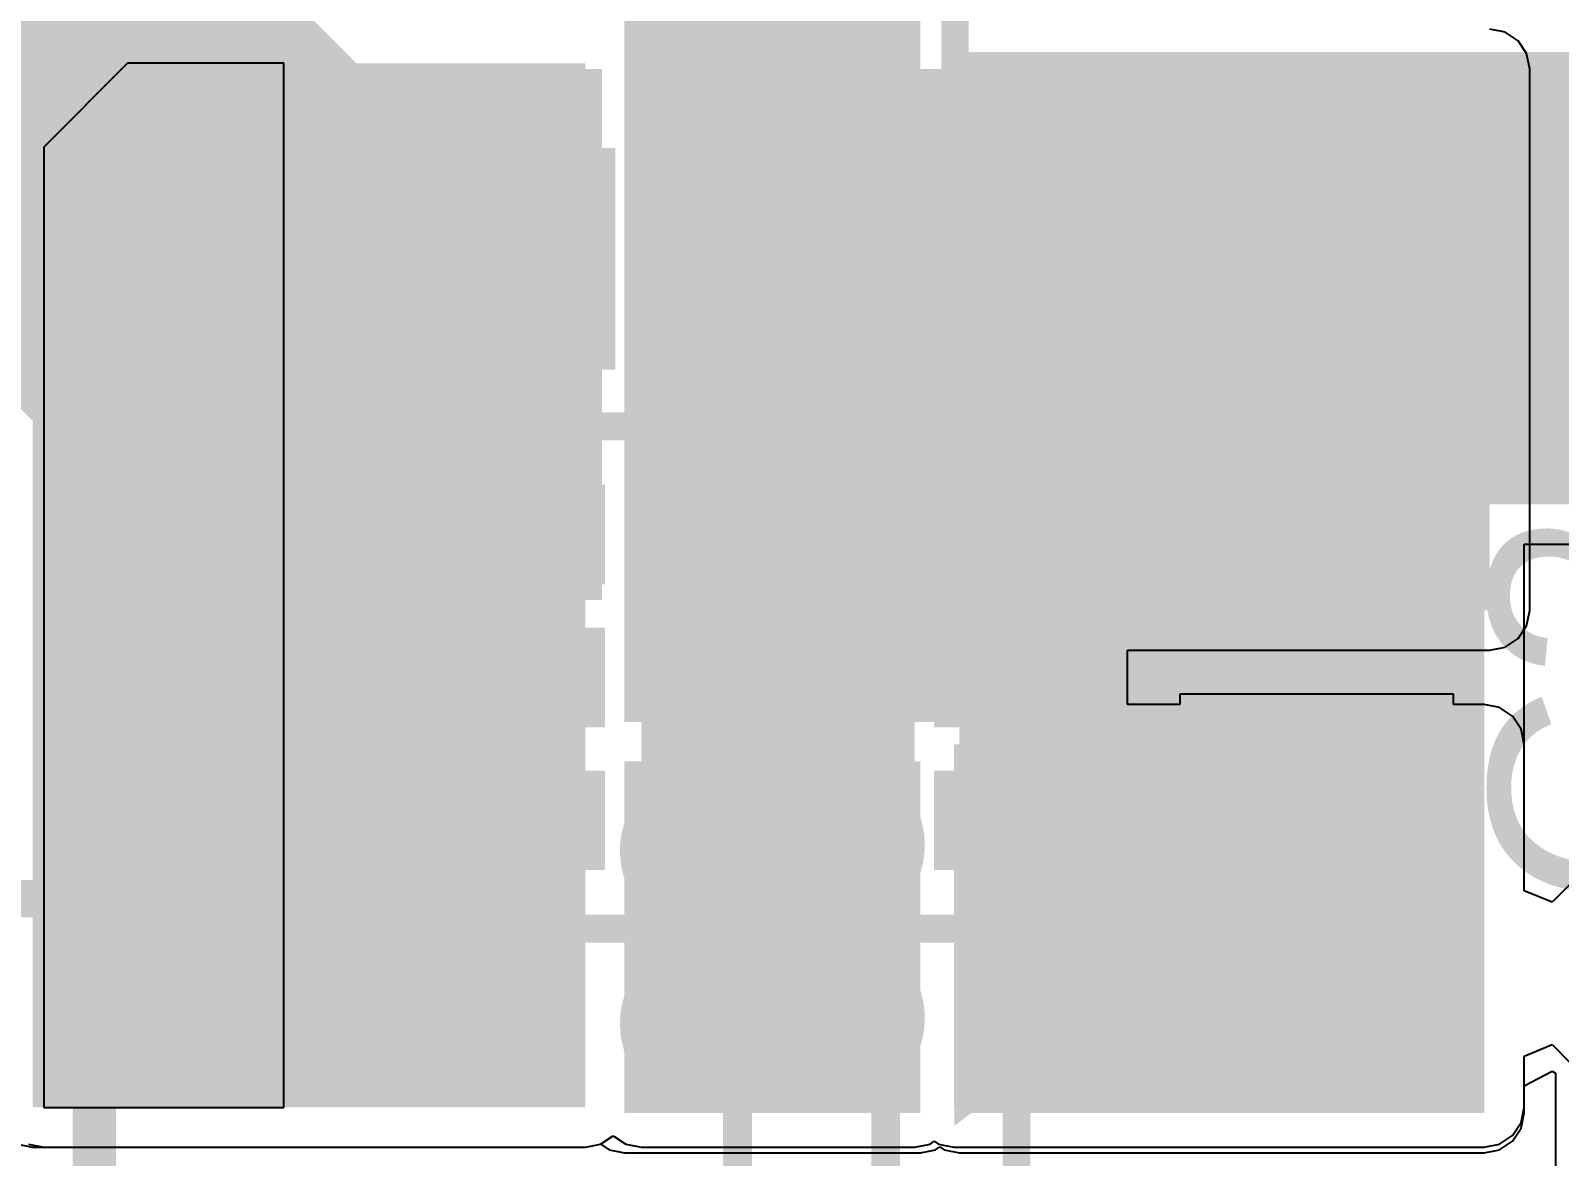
# Model space of a CAD drawing. Header units: millimetres. Extents: x -0.2 to 56.7, y -0.4 to 21.4.
# Drawn here: x 7.33 to 14.29, y 8.08 to 13.2 of the extents above; entities that cross this region are included whole.
import ezdxf

# ---------------------------------------------------------------- set-up
doc = ezdxf.new("R2010")
doc.units = ezdxf.units.MM
for name, color, linetype in [('BottomLayer', 5, 'Continuous'), ('BottomSolder', 6, 'Continuous'), ('TopLayer', 1, 'Continuous'), ('TopOverlay', 2, 'Continuous'), ('TopPaste', 8, 'Continuous'), ('TopSolder', 216, 'Continuous'), ('ViaHoleLayer', 16, 'Continuous')]:
    doc.layers.add(name, color=color, linetype=linetype)
doc.styles.add('Arial', font='', dxfattribs={"height": 0.2})
doc.styles.get('Arial').set_extended_font_data('Arial')

# ---------------------------------------------------------------- blocks, each defined once
blk = doc.blocks.new('WSON_6_4')
at = {"layer": 'TopLayer'}
for points in [[(-1.44999964, 0.77500099), (-0.8500008399999999, 0.77500099), (-0.8500008399999999, 0.52500149), (-1.44999964, 0.52500149)], [(0.8500008399999999, 0.77500099), (1.44999964, 0.77500099), (1.44999964, 0.52500149), (0.8500008399999999, 0.52500149)], [(-0.37500052, 0.6000000699999999), (0.37500052, 0.6000000699999999), (0.37500052, -0.6000000699999999), (-0.37500052, -0.6000000699999999)], [(-1.44999964, 0.12499975), (-0.8500008399999999, 0.12499975), (-0.8500008399999999, -0.12499975), (-1.44999964, -0.12499975)], [(0.8500008399999999, 0.12500229), (1.44999964, 0.12500229), (1.44999964, -0.12499721), (0.8500008399999999, -0.12499721)], [(-1.44999964, -0.52499895), (-0.8500008399999999, -0.52499895), (-0.8500008399999999, -0.77499845), (-1.44999964, -0.77499845)], [(0.8500008399999999, -0.52499895), (1.44999964, -0.52499895), (1.44999964, -0.77499845), (0.8500008399999999, -0.77499845)]]:
    blk.add_hatch(color=1, dxfattribs=at).paths.add_polyline_path(points)
at = {"layer": 'TopPaste'}
for points in [[(-1.44999964, 0.77500099), (-0.8500008399999999, 0.77500099), (-0.8500008399999999, 0.52500149), (-1.44999964, 0.52500149)], [(0.8500008399999999, 0.77500099), (1.44999964, 0.77500099), (1.44999964, 0.52500149), (0.8500008399999999, 0.52500149)], [(-0.37500052, 0.6000000699999999), (0.37500052, 0.6000000699999999), (0.37500052, -0.6000000699999999), (-0.37500052, -0.6000000699999999)], [(-1.44999964, 0.12499975), (-0.8500008399999999, 0.12499975), (-0.8500008399999999, -0.12499975), (-1.44999964, -0.12499975)], [(0.8500008399999999, 0.12500229), (1.44999964, 0.12500229), (1.44999964, -0.12499721), (0.8500008399999999, -0.12499721)], [(-1.44999964, -0.52499895), (-0.8500008399999999, -0.52499895), (-0.8500008399999999, -0.77499845), (-1.44999964, -0.77499845)], [(0.8500008399999999, -0.52499895), (1.44999964, -0.52499895), (1.44999964, -0.77499845), (0.8500008399999999, -0.77499845)]]:
    blk.add_hatch(color=8, dxfattribs=at).paths.add_polyline_path(points)
at = {"layer": 'TopSolder'}
for points in [[(-1.55159964, 0.8766009899999999), (-0.74840084, 0.8766009899999999), (-0.74840084, 0.4234014899999999), (-1.55159964, 0.4234014899999999)], [(0.74840084, 0.8766009899999999), (1.55159964, 0.8766009899999999), (1.55159964, 0.4234014899999999), (0.74840084, 0.4234014899999999)], [(-0.47660052, 0.7016000699999999), (0.47660052, 0.7016000699999999), (0.47660052, -0.7016000699999999), (-0.47660052, -0.7016000699999999)], [(-1.55159964, 0.22659975), (-0.74840084, 0.22659975), (-0.74840084, -0.22659975), (-1.55159964, -0.22659975)], [(0.74840084, 0.22660229), (1.55159964, 0.22660229), (1.55159964, -0.22659721), (0.74840084, -0.22659721)], [(-1.55159964, -0.42339895), (-0.74840084, -0.42339895), (-0.74840084, -0.8765984499999999), (-1.55159964, -0.8765984499999999)], [(0.74840084, -0.42339895), (1.55159964, -0.42339895), (1.55159964, -0.8765984499999999), (0.74840084, -0.8765984499999999)]]:
    blk.add_hatch(color=216, dxfattribs=at).paths.add_polyline_path(points)
at = {"layer": 'TopOverlay', "const_width": 0.127}
for points in [[(1.1684, 1.143), (-1.1684, 1.143)], [(1.1684, -1.14299746), (-1.1684, -1.14299746)]]:
    blk.add_lwpolyline(points, dxfattribs=at)
at = {"layer": 'TopOverlay'}
for points, const_width in [([(-1.20015, 1.143, 1), (-1.13665, 1.143, 1)], 0.0635), ([(1.13665, 1.143, 1), (1.20015, 1.143, 1)], 0.0635), ([(-1.66587932, 0.6858, 1), (-1.73772068, 0.6858, 1)], 0.254), ([(-1.80122068, 0.6858, 1), (-1.67422068, 0.6858, 1)], 0.127), ([(-1.72937932, 0.6858, 1), (-1.60237932, 0.6858, 1)], 0.127), ([(-1.20015, -1.14299746, 1), (-1.13665, -1.14299746, 1)], 0.0635), ([(1.13665, -1.14299746, 1), (1.20015, -1.14299746, 1)], 0.0635)]:
    blk.add_lwpolyline(points, format="xyb", close=True, dxfattribs=dict(at, const_width=const_width))
blk = doc.blocks.new('C__0603_25')
at = {"layer": 'TopLayer'}
for points in [[(-0.3809999999999999, 0.4445), (-0.3809999999999999, -0.4445), (-1.143, -0.4445), (-1.143, 0.4445)], [(1.143, 0.4445), (1.143, -0.4445), (0.3809999999999999, -0.4445), (0.3809999999999999, 0.4445)]]:
    blk.add_hatch(color=1, dxfattribs=at).paths.add_polyline_path(points)
at = {"layer": 'TopPaste'}
for points in [[(-0.3809999999999999, 0.4445), (-0.3809999999999999, -0.4445), (-1.143, -0.4445), (-1.143, 0.4445)], [(1.143, 0.4445), (1.143, -0.4445), (0.3809999999999999, -0.4445), (0.3809999999999999, 0.4445)]]:
    blk.add_hatch(color=8, dxfattribs=at).paths.add_polyline_path(points)
at = {"layer": 'TopSolder'}
for points in [[(-0.3210001199999999, 0.50449988), (-0.3210001199999999, -0.50449988), (-1.20299988, -0.50449988), (-1.20299988, 0.50449988)], [(1.20299988, 0.50449988), (1.20299988, -0.50449988), (0.3210001199999999, -0.50449988), (0.3210001199999999, 0.50449988)]]:
    blk.add_hatch(color=216, dxfattribs=at).paths.add_polyline_path(points)
at = {"layer": 'TopOverlay', "const_width": 0.127}
for points in [[(-1.2446, 0.5334), (-1.2446, -0.5334)], [(-1.2446, 0.5334), (-0.4571999999999999, 0.5334)], [(0.4571999999999999, 0.5334), (1.2446, 0.5334)], [(1.2446, 0.5334), (1.2446, -0.5334)], [(-1.2446, -0.5334), (-0.4571999999999999, -0.5334)], [(0.4571999999999999, -0.5334), (1.2446, -0.5334)]]:
    blk.add_lwpolyline(points, dxfattribs=at)
at = {"layer": 'TopOverlay', "const_width": 0.0635}
for points in [[(-1.27635, 0.5334, 1), (-1.21285, 0.5334, 1)], [(-1.27635, 0.5334, 1), (-1.21285, 0.5334, 1)], [(-0.4889499999999999, 0.5334, 1), (-0.42545, 0.5334, 1)], [(0.42545, 0.5334, 1), (0.4889499999999999, 0.5334, 1)], [(1.21285, 0.5334, 1), (1.27635, 0.5334, 1)], [(1.21285, 0.5334, 1), (1.27635, 0.5334, 1)], [(-1.27635, -0.5334, 1), (-1.21285, -0.5334, 1)], [(-1.27635, -0.5334, 1), (-1.21285, -0.5334, 1)], [(-0.4889499999999999, -0.5334, 1), (-0.42545, -0.5334, 1)], [(0.42545, -0.5334, 1), (0.4889499999999999, -0.5334, 1)], [(1.21285, -0.5334, 1), (1.27635, -0.5334, 1)], [(1.21285, -0.5334, 1), (1.27635, -0.5334, 1)]]:
    blk.add_lwpolyline(points, format="xyb", close=True, dxfattribs=at)
blk = doc.blocks.new('C__0603_26')
at = {"layer": 'TopLayer'}
for points in [[(-0.3809999999999999, 0.4445), (-0.3810000000000001, -0.4445), (-1.143, -0.4445), (-1.143, 0.4445)], [(1.143, 0.4445), (1.143, -0.4445), (0.3809999999999999, -0.4445), (0.3810000000000001, 0.4445)]]:
    blk.add_hatch(color=1, dxfattribs=at).paths.add_polyline_path(points)
at = {"layer": 'TopPaste'}
for points in [[(-0.3809999999999999, 0.4445), (-0.3810000000000001, -0.4445), (-1.143, -0.4445), (-1.143, 0.4445)], [(1.143, 0.4445), (1.143, -0.4445), (0.3809999999999999, -0.4445), (0.3810000000000001, 0.4445)]]:
    blk.add_hatch(color=8, dxfattribs=at).paths.add_polyline_path(points)
at = {"layer": 'TopSolder'}
for points in [[(-0.3210001199999999, 0.5044998799999999), (-0.3210001200000001, -0.50449988), (-1.20299988, -0.5044998799999999), (-1.20299988, 0.50449988)], [(1.20299988, 0.5044998799999999), (1.20299988, -0.50449988), (0.3210001199999999, -0.5044998799999999), (0.3210001200000001, 0.50449988)]]:
    blk.add_hatch(color=216, dxfattribs=at).paths.add_polyline_path(points)
at = {"layer": 'TopOverlay', "const_width": 0.127}
for points in [[(-1.2446, -0.5334), (-1.2446, 0.5334)], [(-1.2446, 0.5334), (-0.4571999999999999, 0.5334)], [(0.4571999999999999, 0.5334), (1.2446, 0.5334)], [(1.2446, -0.5334), (1.2446, 0.5334)], [(-1.2446, -0.5334), (-0.4571999999999999, -0.5334)], [(0.4571999999999999, -0.5334), (1.2446, -0.5334)]]:
    blk.add_lwpolyline(points, dxfattribs=at)
at = {"layer": 'TopOverlay', "const_width": 0.0635}
for points in [[(-1.27635, 0.5334, 1), (-1.21285, 0.5334, 1)], [(-1.27635, 0.5334, 1), (-1.21285, 0.5334, 1)], [(-0.4889499999999999, 0.5334, 1), (-0.42545, 0.5334, 1)], [(0.42545, 0.5334, 1), (0.4889499999999999, 0.5334, 1)], [(1.21285, 0.5334, 1), (1.27635, 0.5334, 1)], [(1.21285, 0.5334, 1), (1.27635, 0.5334, 1)], [(-1.27635, -0.5334, 1), (-1.21285, -0.5334, 1)], [(-1.27635, -0.5334, 1), (-1.21285, -0.5334, 1)], [(-0.4889499999999999, -0.5334, 1), (-0.42545, -0.5334, 1)], [(0.42545, -0.5334, 1), (0.4889499999999999, -0.5334, 1)], [(1.21285, -0.5334, 1), (1.27635, -0.5334, 1)], [(1.21285, -0.5334, 1), (1.27635, -0.5334, 1)]]:
    blk.add_lwpolyline(points, format="xyb", close=True, dxfattribs=at)

msp = doc.modelspace()

# ---------------------------------------------------------------- hatches: boundary and pattern name
at = {"layer": 'BottomLayer'}
for points in [[(11.3792, 10.0584), (11.3792, 14.0208), (10.033, 14.0208), (10.033, 10.0584)], [(11.557, 11.049), (19.4818, 11.049), (19.4818, 13.1064), (11.557, 13.1064)], [(8.23759592, 8.3058), (9.8552, 8.3058), (9.8552, 13.0556), (8.23759592, 13.0556)], [(13.9446, 10.8712), (10.5664, 10.8712), (10.5664, 10.0584), (13.9446, 10.0584)], [(11.557, 8.2804), (13.9446, 8.2804), (13.9446, 10.668), (11.557, 10.668)], [(10.033, 9.8806), (10.033, 8.2804), (11.3792, 8.2804), (11.3792, 9.8806)]]:
    msp.add_hatch(color=5, dxfattribs=at).paths.add_polyline_path(points)
h = msp.add_hatch(color=5, dxfattribs=at)
edge = h.paths.add_edge_path()
edge.add_arc((7.848599999999999, 12.6492), 0.2999994, 0, 360)
h = msp.add_hatch(color=5, dxfattribs=at)
edge = h.paths.add_edge_path()
edge.add_arc((8.636000000000001, 12.6492), 0.2999994, 0, 360)
h = msp.add_hatch(color=5, dxfattribs=at)
edge = h.paths.add_edge_path()
edge.add_arc((11.9712994, 12.6492), 0.2999994, 0, 360)
h = msp.add_hatch(color=5, dxfattribs=at)
edge = h.paths.add_edge_path()
edge.add_arc((12.7508, 12.6492), 0.2999994, 0, 360)
h = msp.add_hatch(color=5, dxfattribs=at)
edge = h.paths.add_edge_path()
edge.add_arc((13.5382, 12.6492), 0.2999994, 0, 360)
h = msp.add_hatch(color=5, dxfattribs=at)
edge = h.paths.add_edge_path()
edge.add_arc((7.848599999999999, 11.8618), 0.2999994, 0, 360)
h = msp.add_hatch(color=5, dxfattribs=at)
edge = h.paths.add_edge_path()
edge.add_arc((8.636000000000001, 11.8618), 0.2999994, 0, 360)
h = msp.add_hatch(color=5, dxfattribs=at)
edge = h.paths.add_edge_path()
edge.add_arc((11.9712994, 11.8618), 0.2999994, 0, 360)
h = msp.add_hatch(color=5, dxfattribs=at)
edge = h.paths.add_edge_path()
edge.add_arc((12.7508, 11.8618), 0.2999994, 0, 360)
h = msp.add_hatch(color=5, dxfattribs=at)
edge = h.paths.add_edge_path()
edge.add_arc((13.5382, 11.8618), 0.2999994, 0, 360)
h = msp.add_hatch(color=5, dxfattribs=at)
edge = h.paths.add_edge_path()
edge.add_arc((7.848599999999999, 11.0744), 0.2999994, 0, 360)
h = msp.add_hatch(color=5, dxfattribs=at)
edge = h.paths.add_edge_path()
edge.add_arc((8.636000000000001, 11.0744), 0.2999994, 0, 360)
h = msp.add_hatch(color=5, dxfattribs=at)
edge = h.paths.add_edge_path()
edge.add_arc((7.848599999999999, 10.287), 0.2999994, 0, 360)
h = msp.add_hatch(color=5, dxfattribs=at)
edge = h.paths.add_edge_path()
edge.add_arc((7.848599999999999, 10.287), 0.2999994, 0, 360)
h = msp.add_hatch(color=5, dxfattribs=at)
edge = h.paths.add_edge_path()
edge.add_arc((8.636000000000001, 10.287), 0.2999994, 0, 360)
h = msp.add_hatch(color=5, dxfattribs=at)
edge = h.paths.add_edge_path()
edge.add_arc((7.848599999999999, 9.4996), 0.2999994, 0, 360)
h = msp.add_hatch(color=5, dxfattribs=at)
edge = h.paths.add_edge_path()
edge.add_arc((8.636000000000001, 9.4996), 0.2999994, 0, 360)
h = msp.add_hatch(color=5, dxfattribs=at)
edge = h.paths.add_edge_path()
edge.add_arc((10.414, 9.4742), 0.2999994, 0, 360)
h = msp.add_hatch(color=5, dxfattribs=at)
edge = h.paths.add_edge_path()
edge.add_arc((10.9982, 9.4996), 0.2999994, 0, 360)
h = msp.add_hatch(color=5, dxfattribs=at)
edge = h.paths.add_edge_path()
edge.add_arc((7.848599999999999, 8.712200000000001), 0.2999994, 0, 360)
h = msp.add_hatch(color=5, dxfattribs=at)
edge = h.paths.add_edge_path()
edge.add_arc((8.636000000000001, 8.712200000000001), 0.2999994, 0, 360)
h = msp.add_hatch(color=5, dxfattribs=at)
edge = h.paths.add_edge_path()
edge.add_arc((9.423399999999999, 8.712200000000001), 0.2999994, 0, 360)
h = msp.add_hatch(color=5, dxfattribs=at)
edge = h.paths.add_edge_path()
edge.add_arc((10.414, 8.6868), 0.2999994, 0, 360)
h = msp.add_hatch(color=5, dxfattribs=at)
edge = h.paths.add_edge_path()
edge.add_arc((10.9982, 8.712200000000001), 0.2999994, 0, 360)
h = msp.add_hatch(color=5, dxfattribs=at)
edge = h.paths.add_edge_path()
edge.add_arc((11.9634, 8.712200000000001), 0.2999994, 0, 360)
h = msp.add_hatch(color=5, dxfattribs=at)
edge = h.paths.add_edge_path()
edge.add_arc((12.7508, 8.712200000000001), 0.2999994, 0, 360)
h = msp.add_hatch(color=5, dxfattribs=at)
edge = h.paths.add_edge_path()
edge.add_arc((13.5382, 8.712200000000001), 0.2999994, 0, 360)
at = {"layer": 'BottomSolder'}
h = msp.add_hatch(color=6, dxfattribs=at)
edge = h.paths.add_edge_path()
edge.add_arc((7.848599999999999, 12.6492), 0.4015993999999999, 0, 360)
h = msp.add_hatch(color=6, dxfattribs=at)
edge = h.paths.add_edge_path()
edge.add_arc((8.636000000000001, 12.6492), 0.4015993999999999, 0, 360)
h = msp.add_hatch(color=6, dxfattribs=at)
edge = h.paths.add_edge_path()
edge.add_arc((11.9712994, 12.6492), 0.4015993999999999, 0, 360)
h = msp.add_hatch(color=6, dxfattribs=at)
edge = h.paths.add_edge_path()
edge.add_arc((12.7508, 12.6492), 0.4015993999999999, 0, 360)
h = msp.add_hatch(color=6, dxfattribs=at)
edge = h.paths.add_edge_path()
edge.add_arc((13.5382, 12.6492), 0.4015993999999999, 0, 360)
h = msp.add_hatch(color=6, dxfattribs=at)
edge = h.paths.add_edge_path()
edge.add_arc((7.848599999999999, 11.8618), 0.4015993999999999, 0, 360)
h = msp.add_hatch(color=6, dxfattribs=at)
edge = h.paths.add_edge_path()
edge.add_arc((8.636000000000001, 11.8618), 0.4015993999999999, 0, 360)
h = msp.add_hatch(color=6, dxfattribs=at)
edge = h.paths.add_edge_path()
edge.add_arc((11.9712994, 11.8618), 0.4015993999999999, 0, 360)
h = msp.add_hatch(color=6, dxfattribs=at)
edge = h.paths.add_edge_path()
edge.add_arc((12.7508, 11.8618), 0.4015993999999999, 0, 360)
h = msp.add_hatch(color=6, dxfattribs=at)
edge = h.paths.add_edge_path()
edge.add_arc((13.5382, 11.8618), 0.4015993999999999, 0, 360)
h = msp.add_hatch(color=6, dxfattribs=at)
edge = h.paths.add_edge_path()
edge.add_arc((7.848599999999999, 11.0744), 0.4015993999999999, 0, 360)
h = msp.add_hatch(color=6, dxfattribs=at)
edge = h.paths.add_edge_path()
edge.add_arc((8.636000000000001, 11.0744), 0.4015993999999999, 0, 360)
h = msp.add_hatch(color=6, dxfattribs=at)
edge = h.paths.add_edge_path()
edge.add_arc((7.848599999999999, 10.287), 0.4015993999999999, 0, 360)
h = msp.add_hatch(color=6, dxfattribs=at)
edge = h.paths.add_edge_path()
edge.add_arc((8.636000000000001, 10.287), 0.4015993999999999, 0, 360)
h = msp.add_hatch(color=6, dxfattribs=at)
edge = h.paths.add_edge_path()
edge.add_arc((7.848599999999999, 9.4996), 0.4015993999999999, 0, 360)
h = msp.add_hatch(color=6, dxfattribs=at)
edge = h.paths.add_edge_path()
edge.add_arc((8.636000000000001, 9.4996), 0.4015993999999999, 0, 360)
h = msp.add_hatch(color=6, dxfattribs=at)
edge = h.paths.add_edge_path()
edge.add_arc((10.9982, 9.4996), 0.4015993999999999, 0, 360)
h = msp.add_hatch(color=6, dxfattribs=at)
edge = h.paths.add_edge_path()
edge.add_arc((10.414, 9.4742), 0.4015993999999999, 0, 360)
h = msp.add_hatch(color=6, dxfattribs=at)
edge = h.paths.add_edge_path()
edge.add_arc((7.848599999999999, 8.712200000000001), 0.4015993999999999, 0, 360)
h = msp.add_hatch(color=6, dxfattribs=at)
edge = h.paths.add_edge_path()
edge.add_arc((8.636000000000001, 8.712200000000001), 0.4015993999999999, 0, 360)
h = msp.add_hatch(color=6, dxfattribs=at)
edge = h.paths.add_edge_path()
edge.add_arc((9.423399999999999, 8.712200000000001), 0.4015993999999999, 0, 360)
h = msp.add_hatch(color=6, dxfattribs=at)
edge = h.paths.add_edge_path()
edge.add_arc((10.9982, 8.712200000000001), 0.4015993999999999, 0, 360)
h = msp.add_hatch(color=6, dxfattribs=at)
edge = h.paths.add_edge_path()
edge.add_arc((11.9634, 8.712200000000001), 0.4015993999999999, 0, 360)
h = msp.add_hatch(color=6, dxfattribs=at)
edge = h.paths.add_edge_path()
edge.add_arc((12.7508, 8.712200000000001), 0.4015993999999999, 0, 360)
h = msp.add_hatch(color=6, dxfattribs=at)
edge = h.paths.add_edge_path()
edge.add_arc((13.5382, 8.712200000000001), 0.4015993999999999, 0, 360)
h = msp.add_hatch(color=6, dxfattribs=at)
edge = h.paths.add_edge_path()
edge.add_arc((10.414, 8.6868), 0.4015993999999999, 0, 360)
at = {"layer": 'TopLayer'}
for points in [[(9.78699846, 12.08240154), (5.01650254, 16.85289746), (3.46710254, 15.30349746), (8.23759846, 10.53300154)], [(9.9314, 13.0302), (7.9756, 13.0302), (7.9756, 10.61401992), (9.9314, 10.61401992)], [(10.1092, 13.0302), (10.1092, 8.3058), (11.3538, 8.3058), (11.3538, 13.0302)], [(10.795, 10.5664), (13.97, 10.5664), (13.97, 13.0302), (10.795, 13.0302)], [(9.017, 9.067799999999998), (9.017, 12.065), (7.340599999999999, 12.065), (7.340599999999999, 9.067799999999998)], [(11.5316, 8.3058), (13.9446, 8.3058), (13.9446, 9.9568), (11.5316, 9.9568)], [(9.8552, 9.906), (7.340599999999999, 9.906), (7.340599999999999, 8.3058), (9.8552, 8.3058)]]:
    msp.add_hatch(color=1, dxfattribs=at).paths.add_polyline_path(points)
h = msp.add_hatch(color=1, dxfattribs=at)
edge = h.paths.add_edge_path()
edge.add_arc((7.848599999999999, 12.6492), 0.2999994, 0, 360)
h = msp.add_hatch(color=1, dxfattribs=at)
edge = h.paths.add_edge_path()
edge.add_arc((8.636000000000001, 12.6492), 0.2999994, 0, 360)
h = msp.add_hatch(color=1, dxfattribs=at)
edge = h.paths.add_edge_path()
edge.add_arc((11.9712994, 12.6492), 0.2999994, 0, 360)
h = msp.add_hatch(color=1, dxfattribs=at)
edge = h.paths.add_edge_path()
edge.add_arc((12.7508, 12.6492), 0.2999994, 0, 360)
h = msp.add_hatch(color=1, dxfattribs=at)
edge = h.paths.add_edge_path()
edge.add_arc((13.5382, 12.6492), 0.2999994, 0, 360)
h = msp.add_hatch(color=1, dxfattribs=at)
edge = h.paths.add_edge_path()
edge.add_arc((7.848599999999999, 11.8618), 0.2999994, 0, 360)
h = msp.add_hatch(color=1, dxfattribs=at)
edge = h.paths.add_edge_path()
edge.add_arc((8.636000000000001, 11.8618), 0.2999994, 0, 360)
h = msp.add_hatch(color=1, dxfattribs=at)
edge = h.paths.add_edge_path()
edge.add_arc((11.9712994, 11.8618), 0.2999994, 0, 360)
h = msp.add_hatch(color=1, dxfattribs=at)
edge = h.paths.add_edge_path()
edge.add_arc((12.7508, 11.8618), 0.2999994, 0, 360)
h = msp.add_hatch(color=1, dxfattribs=at)
edge = h.paths.add_edge_path()
edge.add_arc((13.5382, 11.8618), 0.2999994, 0, 360)
h = msp.add_hatch(color=1, dxfattribs=at)
edge = h.paths.add_edge_path()
edge.add_arc((7.848599999999999, 11.0744), 0.2999994, 0, 360)
h = msp.add_hatch(color=1, dxfattribs=at)
edge = h.paths.add_edge_path()
edge.add_arc((8.636000000000001, 11.0744), 0.2999994, 0, 360)
h = msp.add_hatch(color=1, dxfattribs=at)
edge = h.paths.add_edge_path()
edge.add_arc((7.848599999999999, 10.287), 0.2999994, 0, 360)
h = msp.add_hatch(color=1, dxfattribs=at)
edge = h.paths.add_edge_path()
edge.add_arc((7.848599999999999, 10.287), 0.2999994, 0, 360)
h = msp.add_hatch(color=1, dxfattribs=at)
edge = h.paths.add_edge_path()
edge.add_arc((8.636000000000001, 10.287), 0.2999994, 0, 360)
h = msp.add_hatch(color=1, dxfattribs=at)
edge = h.paths.add_edge_path()
edge.add_arc((7.848599999999999, 9.4996), 0.2999994, 0, 360)
h = msp.add_hatch(color=1, dxfattribs=at)
edge = h.paths.add_edge_path()
edge.add_arc((8.636000000000001, 9.4996), 0.2999994, 0, 360)
h = msp.add_hatch(color=1, dxfattribs=at)
edge = h.paths.add_edge_path()
edge.add_arc((10.414, 9.4742), 0.2999994, 0, 360)
h = msp.add_hatch(color=1, dxfattribs=at)
edge = h.paths.add_edge_path()
edge.add_arc((10.9982, 9.4996), 0.2999994, 0, 360)
h = msp.add_hatch(color=1, dxfattribs=at)
edge = h.paths.add_edge_path()
edge.add_arc((7.848599999999999, 8.712200000000001), 0.2999994, 0, 360)
h = msp.add_hatch(color=1, dxfattribs=at)
edge = h.paths.add_edge_path()
edge.add_arc((8.636000000000001, 8.712200000000001), 0.2999994, 0, 360)
h = msp.add_hatch(color=1, dxfattribs=at)
edge = h.paths.add_edge_path()
edge.add_arc((9.423399999999999, 8.712200000000001), 0.2999994, 0, 360)
h = msp.add_hatch(color=1, dxfattribs=at)
edge = h.paths.add_edge_path()
edge.add_arc((10.414, 8.6868), 0.2999994, 0, 360)
h = msp.add_hatch(color=1, dxfattribs=at)
edge = h.paths.add_edge_path()
edge.add_arc((10.9982, 8.712200000000001), 0.2999994, 0, 360)
h = msp.add_hatch(color=1, dxfattribs=at)
edge = h.paths.add_edge_path()
edge.add_arc((11.9634, 8.712200000000001), 0.2999994, 0, 360)
h = msp.add_hatch(color=1, dxfattribs=at)
edge = h.paths.add_edge_path()
edge.add_arc((12.7508, 8.712200000000001), 0.2999994, 0, 360)
h = msp.add_hatch(color=1, dxfattribs=at)
edge = h.paths.add_edge_path()
edge.add_arc((13.5382, 8.712200000000001), 0.2999994, 0, 360)
at = {"layer": 'TopSolder'}
h = msp.add_hatch(color=216, dxfattribs=at)
edge = h.paths.add_edge_path()
edge.add_arc((7.848599999999999, 12.6492), 0.4015993999999999, 0, 360)
h = msp.add_hatch(color=216, dxfattribs=at)
edge = h.paths.add_edge_path()
edge.add_arc((8.636000000000001, 12.6492), 0.4015993999999999, 0, 360)
h = msp.add_hatch(color=216, dxfattribs=at)
edge = h.paths.add_edge_path()
edge.add_arc((11.9712994, 12.6492), 0.4015993999999999, 0, 360)
h = msp.add_hatch(color=216, dxfattribs=at)
edge = h.paths.add_edge_path()
edge.add_arc((12.7508, 12.6492), 0.4015993999999999, 0, 360)
h = msp.add_hatch(color=216, dxfattribs=at)
edge = h.paths.add_edge_path()
edge.add_arc((13.5382, 12.6492), 0.4015993999999999, 0, 360)
h = msp.add_hatch(color=216, dxfattribs=at)
edge = h.paths.add_edge_path()
edge.add_arc((7.848599999999999, 11.8618), 0.4015993999999999, 0, 360)
h = msp.add_hatch(color=216, dxfattribs=at)
edge = h.paths.add_edge_path()
edge.add_arc((8.636000000000001, 11.8618), 0.4015993999999999, 0, 360)
h = msp.add_hatch(color=216, dxfattribs=at)
edge = h.paths.add_edge_path()
edge.add_arc((11.9712994, 11.8618), 0.4015993999999999, 0, 360)
h = msp.add_hatch(color=216, dxfattribs=at)
edge = h.paths.add_edge_path()
edge.add_arc((12.7508, 11.8618), 0.4015993999999999, 0, 360)
h = msp.add_hatch(color=216, dxfattribs=at)
edge = h.paths.add_edge_path()
edge.add_arc((13.5382, 11.8618), 0.4015993999999999, 0, 360)
h = msp.add_hatch(color=216, dxfattribs=at)
edge = h.paths.add_edge_path()
edge.add_arc((7.848599999999999, 11.0744), 0.4015993999999999, 0, 360)
h = msp.add_hatch(color=216, dxfattribs=at)
edge = h.paths.add_edge_path()
edge.add_arc((8.636000000000001, 11.0744), 0.4015993999999999, 0, 360)
h = msp.add_hatch(color=216, dxfattribs=at)
edge = h.paths.add_edge_path()
edge.add_arc((7.848599999999999, 10.287), 0.4015993999999999, 0, 360)
h = msp.add_hatch(color=216, dxfattribs=at)
edge = h.paths.add_edge_path()
edge.add_arc((8.636000000000001, 10.287), 0.4015993999999999, 0, 360)
h = msp.add_hatch(color=216, dxfattribs=at)
edge = h.paths.add_edge_path()
edge.add_arc((7.848599999999999, 9.4996), 0.4015993999999999, 0, 360)
h = msp.add_hatch(color=216, dxfattribs=at)
edge = h.paths.add_edge_path()
edge.add_arc((8.636000000000001, 9.4996), 0.4015993999999999, 0, 360)
h = msp.add_hatch(color=216, dxfattribs=at)
edge = h.paths.add_edge_path()
edge.add_arc((10.9982, 9.4996), 0.4015993999999999, 0, 360)
h = msp.add_hatch(color=216, dxfattribs=at)
edge = h.paths.add_edge_path()
edge.add_arc((10.414, 9.4742), 0.4015993999999999, 0, 360)
h = msp.add_hatch(color=216, dxfattribs=at)
edge = h.paths.add_edge_path()
edge.add_arc((7.848599999999999, 8.712200000000001), 0.4015993999999999, 0, 360)
h = msp.add_hatch(color=216, dxfattribs=at)
edge = h.paths.add_edge_path()
edge.add_arc((8.636000000000001, 8.712200000000001), 0.4015993999999999, 0, 360)
h = msp.add_hatch(color=216, dxfattribs=at)
edge = h.paths.add_edge_path()
edge.add_arc((9.423399999999999, 8.712200000000001), 0.4015993999999999, 0, 360)
h = msp.add_hatch(color=216, dxfattribs=at)
edge = h.paths.add_edge_path()
edge.add_arc((10.9982, 8.712200000000001), 0.4015993999999999, 0, 360)
h = msp.add_hatch(color=216, dxfattribs=at)
edge = h.paths.add_edge_path()
edge.add_arc((11.9634, 8.712200000000001), 0.4015993999999999, 0, 360)
h = msp.add_hatch(color=216, dxfattribs=at)
edge = h.paths.add_edge_path()
edge.add_arc((12.7508, 8.712200000000001), 0.4015993999999999, 0, 360)
h = msp.add_hatch(color=216, dxfattribs=at)
edge = h.paths.add_edge_path()
edge.add_arc((13.5382, 8.712200000000001), 0.4015993999999999, 0, 360)
h = msp.add_hatch(color=216, dxfattribs=at)
edge = h.paths.add_edge_path()
edge.add_arc((10.414, 8.6868), 0.4015993999999999, 0, 360)
at = {"layer": 'ViaHoleLayer'}
h = msp.add_hatch(color=16, dxfattribs=at)
edge = h.paths.add_edge_path()
edge.add_arc((7.848599999999999, 12.6492), 0.1499997, 0, 360)
h = msp.add_hatch(color=16, dxfattribs=at)
edge = h.paths.add_edge_path()
edge.add_arc((8.636000000000001, 12.6492), 0.1499997, 0, 360)
h = msp.add_hatch(color=16, dxfattribs=at)
edge = h.paths.add_edge_path()
edge.add_arc((11.9712994, 12.6492), 0.1499997, 0, 360)
h = msp.add_hatch(color=16, dxfattribs=at)
edge = h.paths.add_edge_path()
edge.add_arc((12.7508, 12.6492), 0.1499997, 0, 360)
h = msp.add_hatch(color=16, dxfattribs=at)
edge = h.paths.add_edge_path()
edge.add_arc((13.5382, 12.6492), 0.1499997, 0, 360)
h = msp.add_hatch(color=16, dxfattribs=at)
edge = h.paths.add_edge_path()
edge.add_arc((7.848599999999999, 11.8618), 0.1499997, 0, 360)
h = msp.add_hatch(color=16, dxfattribs=at)
edge = h.paths.add_edge_path()
edge.add_arc((8.636000000000001, 11.8618), 0.1499997, 0, 360)
h = msp.add_hatch(color=16, dxfattribs=at)
edge = h.paths.add_edge_path()
edge.add_arc((11.9712994, 11.8618), 0.1499997, 0, 360)
h = msp.add_hatch(color=16, dxfattribs=at)
edge = h.paths.add_edge_path()
edge.add_arc((12.7508, 11.8618), 0.1499997, 0, 360)
h = msp.add_hatch(color=16, dxfattribs=at)
edge = h.paths.add_edge_path()
edge.add_arc((13.5382, 11.8618), 0.1499997, 0, 360)
h = msp.add_hatch(color=16, dxfattribs=at)
edge = h.paths.add_edge_path()
edge.add_arc((7.848599999999999, 11.0744), 0.1499997, 0, 360)
h = msp.add_hatch(color=16, dxfattribs=at)
edge = h.paths.add_edge_path()
edge.add_arc((8.636000000000001, 11.0744), 0.1499997, 0, 360)
h = msp.add_hatch(color=16, dxfattribs=at)
edge = h.paths.add_edge_path()
edge.add_arc((7.848599999999999, 10.287), 0.1499997, 0, 360)
h = msp.add_hatch(color=16, dxfattribs=at)
edge = h.paths.add_edge_path()
edge.add_arc((7.848599999999999, 10.287), 0.1499997, 0, 360)
h = msp.add_hatch(color=16, dxfattribs=at)
edge = h.paths.add_edge_path()
edge.add_arc((8.636000000000001, 10.287), 0.1499997, 0, 360)
h = msp.add_hatch(color=16, dxfattribs=at)
edge = h.paths.add_edge_path()
edge.add_arc((7.848599999999999, 9.4996), 0.1499997, 0, 360)
h = msp.add_hatch(color=16, dxfattribs=at)
edge = h.paths.add_edge_path()
edge.add_arc((8.636000000000001, 9.4996), 0.1499997, 0, 360)
h = msp.add_hatch(color=16, dxfattribs=at)
edge = h.paths.add_edge_path()
edge.add_arc((10.414, 9.4742), 0.1499997, 0, 360)
h = msp.add_hatch(color=16, dxfattribs=at)
edge = h.paths.add_edge_path()
edge.add_arc((10.9982, 9.4996), 0.1499997, 0, 360)
h = msp.add_hatch(color=16, dxfattribs=at)
edge = h.paths.add_edge_path()
edge.add_arc((7.848599999999999, 8.712200000000001), 0.1499997, 0, 360)
h = msp.add_hatch(color=16, dxfattribs=at)
edge = h.paths.add_edge_path()
edge.add_arc((8.636000000000001, 8.712200000000001), 0.1499997, 0, 360)
h = msp.add_hatch(color=16, dxfattribs=at)
edge = h.paths.add_edge_path()
edge.add_arc((9.423399999999999, 8.712200000000001), 0.1499997, 0, 360)
h = msp.add_hatch(color=16, dxfattribs=at)
edge = h.paths.add_edge_path()
edge.add_arc((10.414, 8.6868), 0.1499997, 0, 360)
h = msp.add_hatch(color=16, dxfattribs=at)
edge = h.paths.add_edge_path()
edge.add_arc((10.9982, 8.712200000000001), 0.1499997, 0, 360)
h = msp.add_hatch(color=16, dxfattribs=at)
edge = h.paths.add_edge_path()
edge.add_arc((11.9634, 8.712200000000001), 0.1499997, 0, 360)
h = msp.add_hatch(color=16, dxfattribs=at)
edge = h.paths.add_edge_path()
edge.add_arc((12.7508, 8.712200000000001), 0.1499997, 0, 360)
h = msp.add_hatch(color=16, dxfattribs=at)
edge = h.paths.add_edge_path()
edge.add_arc((13.5382, 8.712200000000001), 0.1499997, 0, 360)

# ---------------------------------------------------------------- linework, layer by layer
at = {"layer": 'BottomLayer'}
for p, q in [((7.772399999999999, 13.0556), (7.391399999999999, 12.6746)), ((8.4836, 13.0556), (7.772399999999999, 13.0556)), ((8.4836, 8.3058), (8.4836, 13.0556)), ((7.391399999999999, 12.6746), (7.391399999999999, 8.3058)), ((14.12588234, 9.291599399999999), (14.12588234, 10.86771766)), ((14.12588234, 10.86771766), (17.21771766, 10.86771766)), ((14.33434776, 9.320458879999999), (14.25288234, 9.23899346)), ((14.25288234, 9.23899346), (14.12588234, 9.291599399999999)), ((14.12588234, 8.40317598), (14.25288234, 8.47106002)), ((14.25288234, 8.47106002), (14.26833062, 8.460737459999999)), ((14.26833062, 8.460737459999999), (14.26833062, 7.429253619999999)), ((14.12588234, 8.2804), (14.12588234, 8.40317598)), ((7.391399999999999, 8.3058), (8.4836, 8.3058)), ((14.11208252, 8.21102752), (14.12588234, 8.2804)), ((14.07278618, 8.15221382), (14.11208252, 8.21102752)), ((7.32202752, 8.13831748), (7.391399999999999, 8.12451766)), ((9.8552, 8.12451766), (9.92457248, 8.13831748)), ((9.92457248, 8.13831748), (9.92509318, 8.138665459999999)), ((9.92509318, 8.138665459999999), (9.96362752, 8.112917479999998)), ((14.01397248, 8.112917479999998), (14.07278618, 8.15221382)), ((7.391399999999999, 8.12451766), (9.8552, 8.12451766)), ((9.96362752, 8.112917479999998), (10.033, 8.09911766)), ((10.033, 8.09911766), (11.3792, 8.09911766)), ((11.3792, 8.09911766), (11.44857248, 8.112917479999998)), ((11.44857248, 8.112917479999998), (11.4681, 8.12596546)), ((11.4681, 8.12596546), (11.48762752, 8.112917479999998)), ((11.48762752, 8.112917479999998), (11.557, 8.09911766)), ((11.557, 8.09911766), (13.9446, 8.09911766)), ((13.9446, 8.09911766), (14.01397248, 8.112917479999998))]:
    msp.add_line(p, q, dxfattribs=at)
for points, const_width in [([(2.7178, 8.5725), (8.5471, 14.4018)], 0.3809999999999999), ([(11.9253, 8.674100000000001), (11.9634, 8.712200000000001)], 0.635), ([(11.9634, 8.712200000000001), (12.7508, 8.712200000000001)], 0.635), ([(12.7508, 8.712200000000001), (13.5382, 8.712200000000001)], 0.635)]:
    msp.add_lwpolyline(points, dxfattribs=dict(at, const_width=const_width))
at = {"layer": 'BottomLayer', "const_width": 0.3175}
for points in [[(11.76655, 8.674100000000001, 1), (12.08405, 8.674100000000001, 1)], [(11.80465, 8.712200000000001, 1), (12.12215, 8.712200000000001, 1)], [(11.80465, 8.712200000000001, 1), (12.12215, 8.712200000000001, 1)], [(12.59205, 8.712200000000001, 1), (12.90955, 8.712200000000001, 1)], [(12.59205, 8.712200000000001, 1), (12.90955, 8.712200000000001, 1)], [(13.37945, 8.712200000000001, 1), (13.69695, 8.712200000000001, 1)]]:
    msp.add_lwpolyline(points, format="xyb", close=True, dxfattribs=at)
at = {"layer": 'TopLayer'}
for p, q in [((14.03937248, 13.19768252), (13.97, 13.21148234)), ((14.09818618, 13.15838618), (14.03937248, 13.19768252)), ((14.13748252, 13.09957248), (14.09818618, 13.15838618)), ((14.15128234, 13.0302), (14.13748252, 13.09957248)), ((14.15128234, 10.5664), (14.15128234, 13.0302)), ((14.13748252, 10.49702752), (14.15128234, 10.5664)), ((14.03937248, 10.39891748), (14.09818618, 10.43821382)), ((14.09818618, 10.43821382), (14.13748252, 10.49702752)), ((12.32119964, 10.13808234), (12.32119964, 10.38511766)), ((12.32119964, 10.38511766), (13.97, 10.38511766)), ((13.97, 10.38511766), (14.03937248, 10.39891748)), ((13.8049, 10.1854), (12.5603, 10.1854)), ((12.5603, 10.1854), (12.5603, 10.13808234)), ((13.8049, 10.13808234), (13.8049, 10.1854)), ((12.5603, 10.13808234), (12.32119964, 10.13808234)), ((13.9446, 10.13808234), (13.8049, 10.13808234)), ((14.01397248, 10.12428252), (13.9446, 10.13808234)), ((14.07278618, 10.08498618), (14.01397248, 10.12428252)), ((14.11208252, 10.02617248), (14.07278618, 10.08498618)), ((14.12588234, 9.9568), (14.11208252, 10.02617248)), ((14.12588234, 9.291599399999999), (14.12588234, 9.9568)), ((14.33434776, 9.320458879999999), (14.25288234, 9.23899346)), ((14.25288234, 9.23899346), (14.12588234, 9.291599399999999)), ((14.12588234, 8.5392006), (14.25288234, 8.59180654)), ((14.25288234, 8.59180654), (14.33434776, 8.51034112)), ((14.12588234, 8.3058), (14.12588234, 8.5392006)), ((14.11208252, 8.23642752), (14.12588234, 8.3058)), ((14.07278618, 8.17761382), (14.11208252, 8.23642752)), ((7.271227519999999, 8.13831748), (7.340599999999999, 8.12451766)), ((9.8552, 8.12451766), (9.92457248, 8.13831748)), ((9.92457248, 8.13831748), (9.9822, 8.17682134)), ((9.9822, 8.17682134), (10.03982752, 8.13831748)), ((10.03982752, 8.13831748), (10.1092, 8.12451766)), ((11.3538, 8.12451766), (11.42317248, 8.13831748)), ((11.42317248, 8.13831748), (11.4427, 8.15136546)), ((11.4427, 8.15136546), (11.46222752, 8.13831748)), ((11.46222752, 8.13831748), (11.5316, 8.12451766)), ((13.9446, 8.12451766), (14.01397248, 8.13831748)), ((14.01397248, 8.13831748), (14.07278618, 8.17761382)), ((7.340599999999999, 8.12451766), (9.8552, 8.12451766)), ((10.1092, 8.12451766), (11.3538, 8.12451766)), ((11.5316, 8.12451766), (13.9446, 8.12451766))]:
    msp.add_line(p, q, dxfattribs=at)
for points, const_width in [([(11.0744, 12.1031), (11.0744, 12.1666)], 0.635), ([(13.1445, 11.0871), (13.208, 11.1506)], 0.635), ([(11.84340024, 10.9115987), (12.01890154, 11.0871)], 0.635), ([(8.4582, 10.61401738), (8.75578132, 10.9115987)], 0.508), ([(8.75578132, 10.9115987), (9.54339976, 10.9115987)], 0.508), ([(9.54339976, 10.9115987), (9.54689988, 10.91509882)], 0.508), ([(8.4582, 9.909180079999999), (8.4582, 10.61401738)], 0.508), ([(8.4582, 9.909180079999999), (8.75578132, 9.61159876)], 0.508), ([(12.446, 8.928099999999999), (13.1445, 9.6266)], 0.635), ([(13.1445, 9.6266), (13.208, 9.6266)], 0.635)]:
    msp.add_lwpolyline(points, dxfattribs=dict(at, const_width=const_width))
for points, const_width in [([(10.91565, 12.1666, 1), (11.23315, 12.1666, 1)], 0.3175), ([(10.91565, 12.1031, 1), (11.23315, 12.1031, 1)], 0.3175), ([(13.04925, 11.1506, 1), (13.36675, 11.1506, 1)], 0.3175), ([(11.86015154, 11.0871, 1), (12.17765154, 11.0871, 1)], 0.3175), ([(12.98575, 11.0871, 1), (13.30325, 11.0871, 1)], 0.3175), ([(11.68465024, 10.9115987, 1), (12.00215024, 10.9115987, 1)], 0.3175), ([(8.62878132, 10.9115987, 1), (8.88278132, 10.9115987, 1)], 0.254), ([(8.62878132, 10.9115987, 1), (8.88278132, 10.9115987, 1)], 0.254), ([(9.41639976, 10.9115987, 1), (9.67039976, 10.9115987, 1)], 0.254), ([(9.41639976, 10.9115987, 1), (9.67039976, 10.9115987, 1)], 0.254), ([(9.41989988, 10.91509882, 1), (9.673899879999999, 10.91509882, 1)], 0.254), ([(8.331199999999999, 10.61401738, 1), (8.5852, 10.61401738, 1)], 0.254), ([(8.331199999999999, 10.61401738, 1), (8.5852, 10.61401738, 1)], 0.254), ([(8.331199999999999, 9.909180079999999, 1), (8.5852, 9.909180079999999, 1)], 0.254), ([(8.331199999999999, 9.909180079999999, 1), (8.5852, 9.909180079999999, 1)], 0.254), ([(12.98575, 9.6266, 1), (13.30325, 9.6266, 1)], 0.3175), ([(12.98575, 9.6266, 1), (13.30325, 9.6266, 1)], 0.3175), ([(13.04925, 9.6266, 1), (13.36675, 9.6266, 1)], 0.3175), ([(8.62878132, 9.61159876, 1), (8.88278132, 9.61159876, 1)], 0.254), ([(12.28725, 8.928099999999999, 1), (12.60475, 8.928099999999999, 1)], 0.3175)]:
    msp.add_lwpolyline(points, format="xyb", close=True, dxfattribs=dict(at, const_width=const_width))

# ---------------------------------------------------------------- block references
msp.add_blockref('C__0603_26', (10.3124, 12.1666))
for name, p, rotation in [('C__0603_25', (13.1826, 10.3886), 90), ('WSON_6_4', (10.6934, 10.2616), 180)]:
    msp.add_blockref(name, p, dxfattribs=dict(rotation=rotation))

# ---------------------------------------------------------------- texts
at = {"layer": 'TopOverlay', "style": 'Arial'}
for s, p in [('C1', (10.0924868, 12.9033651)), ('U1', (10.3718868, 7.4931651))]:
    msp.add_text(s, height=1.016, dxfattribs=at).set_placement(p)
for s, height, rotation, p in [('GND', 1.524, 360, (4.01447762, 10.3556308)), ('C2', 1.016, 90, (14.9858349, 9.2120085)), ('RST', 1.524, 360, (4.01447762, 7.815630799999999))]:
    msp.add_text(s, height=height, rotation=rotation, dxfattribs=at).set_placement(p)

doc.saveas('drawing.dxf')
